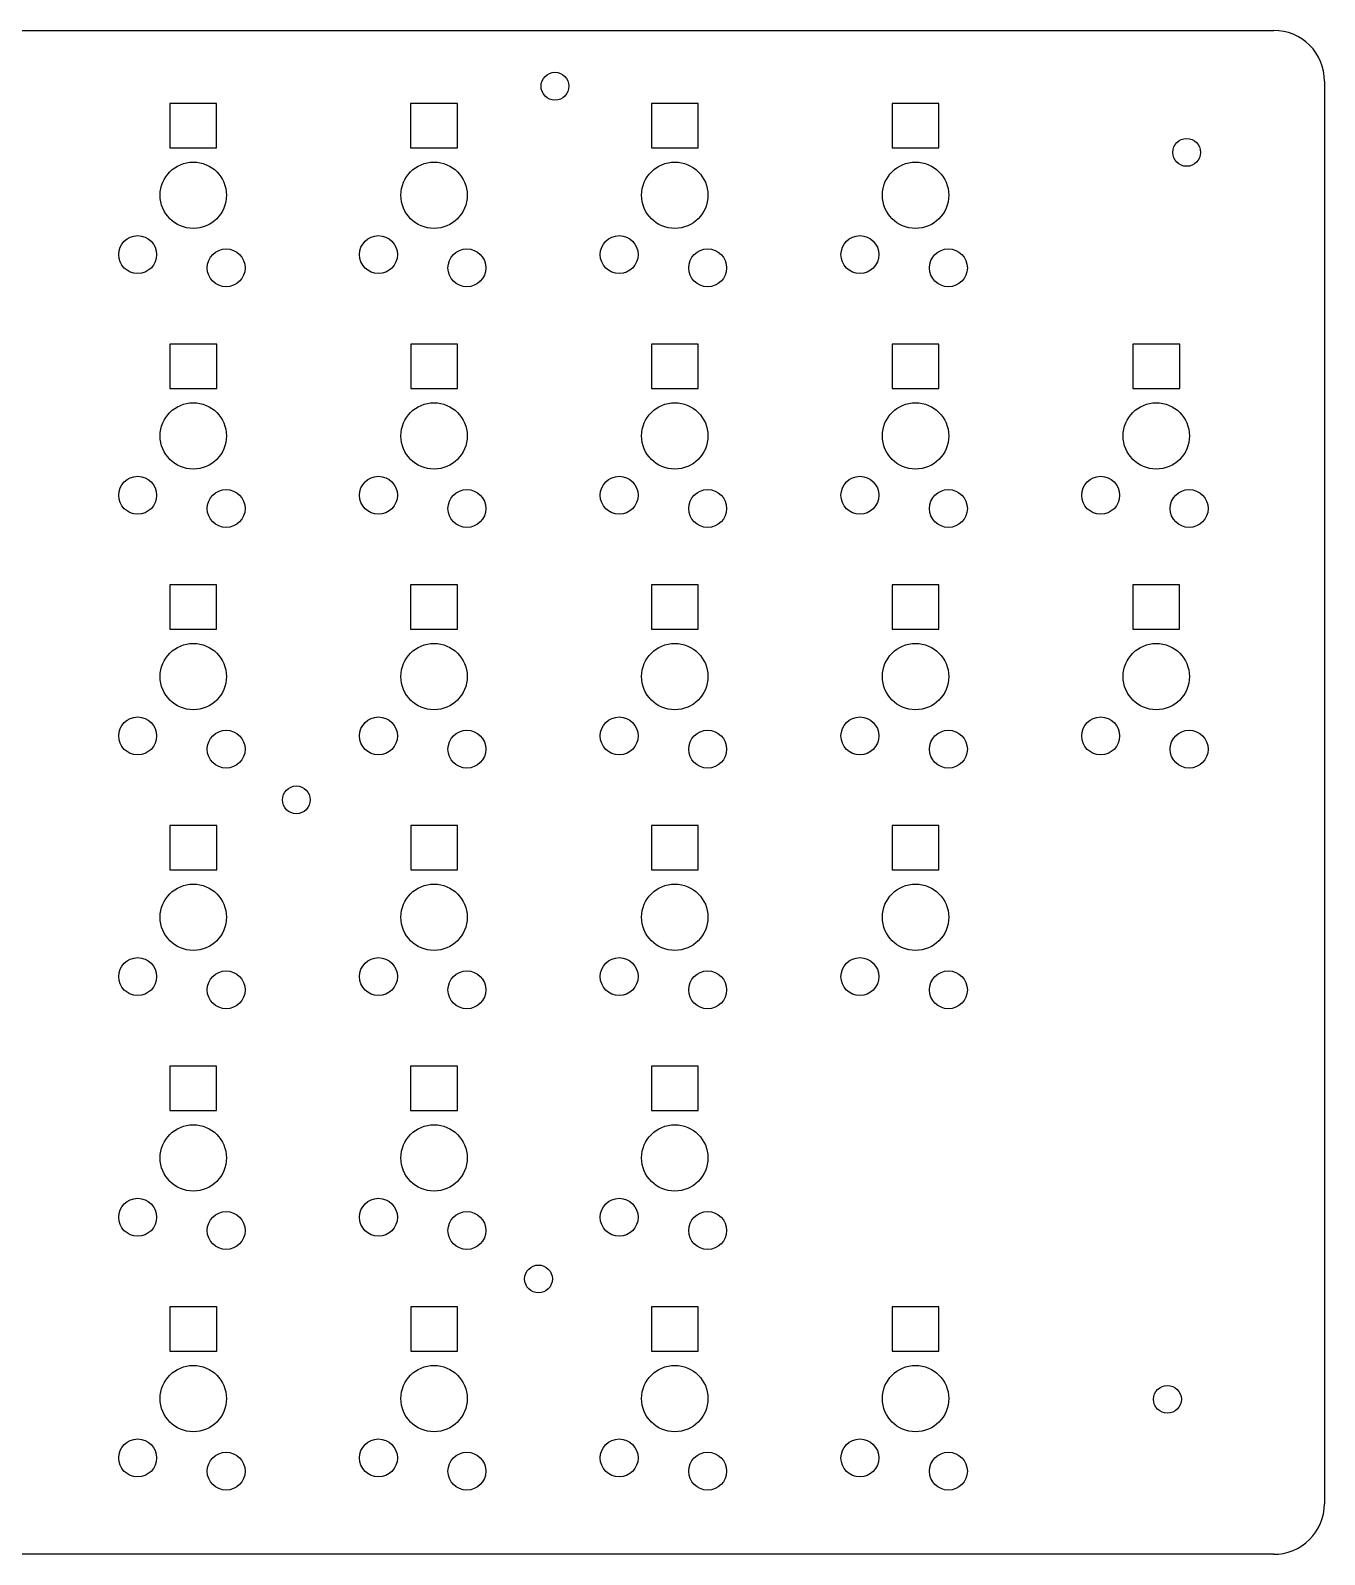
# Model space of a CAD drawing. Header units: millimetres. Extents: x 59 to 476, y -197 to -38.
# Drawn here: x 374.1 to 476.5, y -197.5 to -76.8 of the extents above; entities that cross this region are included whole.
import ezdxf

# ---------------------------------------------------------------- set-up
doc = ezdxf.new("R2010")
doc.units = ezdxf.units.MM
doc.layers.add('Part__Feature122', color=7, linetype='CONTINUOUS')

msp = doc.modelspace()

# ---------------------------------------------------------------- linework, layer by layer
at = {"layer": 'Part__Feature122'}
for p, q in [((238.271, -76.8692), (445.619, -76.8498)), ((238.271, -76.8692, 1.6), (445.619, -76.8498, 1.6)), ((238.271, -76.8692, 1.6), (445.619, -76.8498, 1.6)), ((238.271, -76.8692), (445.619, -76.8498)), ((445.619, -76.8498), (472.462, -76.8513)), ((445.619, -76.8498, 1.6), (472.462, -76.8513, 1.6)), ((445.619, -76.8498), (445.619, -76.8498, 1.6)), ((445.619, -76.8498), (445.619, -76.8498, 1.6)), ((445.619, -76.8498, 1.6), (472.462, -76.8513, 1.6)), ((445.619, -76.8498), (472.462, -76.8513)), ((472.462, -76.8513), (472.462, -76.8513, 1.6)), ((472.462, -76.8513), (472.462, -76.8513, 1.6)), ((476.473, -80.8512), (476.473, -193.466)), ((476.473, -80.8512, 1.6), (476.473, -193.466, 1.6)), ((476.473, -80.8512), (476.473, -80.8512, 1.6)), ((476.473, -80.8512), (476.473, -80.8512, 1.6)), ((476.473, -80.8512, 1.6), (476.473, -193.466, 1.6)), ((476.473, -80.8512), (476.473, -193.466)), ((385.105, -82.64), (385.105, -86.14)), ((388.805, -82.64), (385.105, -82.64)), ((385.105, -82.64, 1.6), (385.105, -86.14, 1.6)), ((388.805, -82.64, 1.6), (385.105, -82.64, 1.6)), ((385.105, -82.64), (385.105, -82.64, 1.6)), ((385.105, -82.64, 1.6), (385.105, -86.14, 1.6)), ((385.105, -82.64), (385.105, -86.14)), ((388.805, -82.64, 1.6), (385.105, -82.64, 1.6)), ((385.105, -82.64), (385.105, -82.64, 1.6)), ((388.805, -82.64), (385.105, -82.64)), ((388.805, -86.14), (388.805, -82.64)), ((388.805, -86.14, 1.6), (388.805, -82.64, 1.6)), ((388.805, -86.14, 1.6), (388.805, -82.64, 1.6)), ((388.805, -82.64), (388.805, -82.64, 1.6)), ((388.805, -86.14), (388.805, -82.64)), ((388.805, -82.64), (388.805, -82.64, 1.6)), ((404.155, -82.64), (404.155, -86.14)), ((407.855, -82.64), (404.155, -82.64)), ((404.155, -82.64, 1.6), (404.155, -86.14, 1.6)), ((407.855, -82.64, 1.6), (404.155, -82.64, 1.6)), ((404.155, -82.64), (404.155, -82.64, 1.6)), ((404.155, -82.64, 1.6), (404.155, -86.14, 1.6)), ((404.155, -82.64), (404.155, -86.14)), ((407.855, -82.64, 1.6), (404.155, -82.64, 1.6)), ((404.155, -82.64), (404.155, -82.64, 1.6)), ((407.855, -82.64), (404.155, -82.64)), ((407.855, -86.14), (407.855, -82.64)), ((407.855, -86.14, 1.6), (407.855, -82.64, 1.6)), ((407.855, -86.14, 1.6), (407.855, -82.64, 1.6)), ((407.855, -82.64), (407.855, -82.64, 1.6)), ((407.855, -86.14), (407.855, -82.64)), ((407.855, -82.64), (407.855, -82.64, 1.6)), ((415.575, -82.36), (415.575, -82.36, 1.6)), ((415.575, -82.36), (415.575, -82.36, 1.6)), ((423.205, -82.64), (423.205, -86.14)), ((426.905, -82.64), (423.205, -82.64)), ((423.205, -82.64, 1.6), (423.205, -86.14, 1.6)), ((426.905, -82.64, 1.6), (423.205, -82.64, 1.6)), ((423.205, -82.64), (423.205, -82.64, 1.6)), ((423.205, -82.64, 1.6), (423.205, -86.14, 1.6)), ((423.205, -82.64), (423.205, -86.14)), ((426.905, -82.64, 1.6), (423.205, -82.64, 1.6)), ((423.205, -82.64), (423.205, -82.64, 1.6)), ((426.905, -82.64), (423.205, -82.64)), ((426.905, -86.14), (426.905, -82.64)), ((426.905, -86.14, 1.6), (426.905, -82.64, 1.6)), ((426.905, -86.14, 1.6), (426.905, -82.64, 1.6)), ((426.905, -82.64), (426.905, -82.64, 1.6)), ((426.905, -86.14), (426.905, -82.64)), ((426.905, -82.64), (426.905, -82.64, 1.6)), ((442.255, -82.64), (442.255, -86.14)), ((445.955, -82.64), (442.255, -82.64)), ((442.255, -82.64, 1.6), (442.255, -86.14, 1.6)), ((445.955, -82.64, 1.6), (442.255, -82.64, 1.6)), ((442.255, -82.64), (442.255, -82.64, 1.6)), ((442.255, -82.64, 1.6), (442.255, -86.14, 1.6)), ((442.255, -82.64), (442.255, -86.14)), ((445.955, -82.64, 1.6), (442.255, -82.64, 1.6)), ((442.255, -82.64), (442.255, -82.64, 1.6)), ((445.955, -82.64), (442.255, -82.64)), ((445.955, -86.14), (445.955, -82.64)), ((445.955, -86.14, 1.6), (445.955, -82.64, 1.6)), ((445.955, -86.14, 1.6), (445.955, -82.64, 1.6)), ((445.955, -82.64), (445.955, -82.64, 1.6)), ((445.955, -86.14), (445.955, -82.64)), ((445.955, -82.64), (445.955, -82.64, 1.6)), ((385.105, -86.14), (388.805, -86.14)), ((385.105, -86.14, 1.6), (388.805, -86.14, 1.6)), ((385.105, -86.14), (385.105, -86.14, 1.6)), ((385.105, -86.14, 1.6), (388.805, -86.14, 1.6)), ((385.105, -86.14), (388.805, -86.14)), ((385.105, -86.14), (385.105, -86.14, 1.6)), ((388.805, -86.14), (388.805, -86.14, 1.6)), ((388.805, -86.14), (388.805, -86.14, 1.6)), ((404.155, -86.14), (407.855, -86.14)), ((404.155, -86.14, 1.6), (407.855, -86.14, 1.6)), ((404.155, -86.14), (404.155, -86.14, 1.6)), ((404.155, -86.14, 1.6), (407.855, -86.14, 1.6)), ((404.155, -86.14), (407.855, -86.14)), ((404.155, -86.14), (404.155, -86.14, 1.6)), ((407.855, -86.14), (407.855, -86.14, 1.6)), ((407.855, -86.14), (407.855, -86.14, 1.6)), ((423.205, -86.14), (426.905, -86.14)), ((423.205, -86.14, 1.6), (426.905, -86.14, 1.6)), ((423.205, -86.14), (423.205, -86.14, 1.6)), ((423.205, -86.14, 1.6), (426.905, -86.14, 1.6)), ((423.205, -86.14), (426.905, -86.14)), ((423.205, -86.14), (423.205, -86.14, 1.6)), ((426.905, -86.14), (426.905, -86.14, 1.6)), ((426.905, -86.14), (426.905, -86.14, 1.6)), ((442.255, -86.14), (445.955, -86.14)), ((442.255, -86.14, 1.6), (445.955, -86.14, 1.6)), ((442.255, -86.14), (442.255, -86.14, 1.6)), ((442.255, -86.14, 1.6), (445.955, -86.14, 1.6)), ((442.255, -86.14), (445.955, -86.14)), ((442.255, -86.14), (442.255, -86.14, 1.6)), ((445.955, -86.14), (445.955, -86.14, 1.6)), ((445.955, -86.14), (445.955, -86.14, 1.6)), ((465.565, -87.6), (465.565, -87.6, 1.6)), ((465.565, -87.6), (465.565, -87.6, 1.6)), ((386.96, -92.515), (386.96, -92.515, 1.6)), ((386.96, -92.515), (386.96, -92.515, 1.6)), ((406.01, -92.515), (406.01, -92.515, 1.6)), ((406.01, -92.515), (406.01, -92.515, 1.6)), ((425.06, -92.515), (425.06, -92.515, 1.6)), ((425.06, -92.515), (425.06, -92.515, 1.6)), ((444.11, -92.515), (444.11, -92.515, 1.6)), ((444.11, -92.515), (444.11, -92.515, 1.6)), ((382.56, -96.09), (382.56, -96.09, 1.6)), ((382.56, -96.09), (382.56, -96.09, 1.6)), ((401.61, -96.09), (401.61, -96.09, 1.6)), ((401.61, -96.09), (401.61, -96.09, 1.6)), ((420.66, -96.09), (420.66, -96.09, 1.6)), ((420.66, -96.09), (420.66, -96.09, 1.6)), ((439.71, -96.09), (439.71, -96.09, 1.6)), ((439.71, -96.09), (439.71, -96.09, 1.6)), ((389.56, -97.14), (389.56, -97.14, 1.6)), ((389.56, -97.14), (389.56, -97.14, 1.6)), ((408.61, -97.14), (408.61, -97.14, 1.6)), ((408.61, -97.14), (408.61, -97.14, 1.6)), ((427.66, -97.14), (427.66, -97.14, 1.6)), ((427.66, -97.14), (427.66, -97.14, 1.6)), ((446.71, -97.14), (446.71, -97.14, 1.6)), ((446.71, -97.14), (446.71, -97.14, 1.6)), ((385.115, -101.69), (385.115, -105.19)), ((388.815, -101.69), (385.115, -101.69)), ((385.115, -101.69, 1.6), (385.115, -105.19, 1.6)), ((388.815, -101.69, 1.6), (385.115, -101.69, 1.6)), ((385.115, -101.69), (385.115, -101.69, 1.6)), ((385.115, -101.69, 1.6), (385.115, -105.19, 1.6)), ((385.115, -101.69), (385.115, -105.19)), ((388.815, -101.69, 1.6), (385.115, -101.69, 1.6)), ((385.115, -101.69), (385.115, -101.69, 1.6)), ((388.815, -101.69), (385.115, -101.69)), ((388.815, -105.19), (388.815, -101.69)), ((388.815, -105.19, 1.6), (388.815, -101.69, 1.6)), ((388.815, -105.19, 1.6), (388.815, -101.69, 1.6)), ((388.815, -101.69), (388.815, -101.69, 1.6)), ((388.815, -105.19), (388.815, -101.69)), ((388.815, -101.69), (388.815, -101.69, 1.6)), ((404.165, -101.69), (404.165, -105.19)), ((407.865, -101.69), (404.165, -101.69)), ((404.165, -101.69, 1.6), (404.165, -105.19, 1.6)), ((407.865, -101.69, 1.6), (404.165, -101.69, 1.6)), ((404.165, -101.69), (404.165, -101.69, 1.6)), ((404.165, -101.69, 1.6), (404.165, -105.19, 1.6)), ((404.165, -101.69), (404.165, -105.19)), ((407.865, -101.69, 1.6), (404.165, -101.69, 1.6)), ((404.165, -101.69), (404.165, -101.69, 1.6)), ((407.865, -101.69), (404.165, -101.69)), ((407.865, -105.19), (407.865, -101.69)), ((407.865, -105.19, 1.6), (407.865, -101.69, 1.6)), ((407.865, -105.19, 1.6), (407.865, -101.69, 1.6)), ((407.865, -101.69), (407.865, -101.69, 1.6)), ((407.865, -105.19), (407.865, -101.69)), ((407.865, -101.69), (407.865, -101.69, 1.6)), ((423.215, -101.69), (423.215, -105.19)), ((426.915, -101.69), (423.215, -101.69)), ((423.215, -101.69, 1.6), (423.215, -105.19, 1.6)), ((426.915, -101.69, 1.6), (423.215, -101.69, 1.6)), ((423.215, -101.69), (423.215, -101.69, 1.6)), ((423.215, -101.69, 1.6), (423.215, -105.19, 1.6)), ((423.215, -101.69), (423.215, -105.19)), ((426.915, -101.69, 1.6), (423.215, -101.69, 1.6)), ((423.215, -101.69), (423.215, -101.69, 1.6)), ((426.915, -101.69), (423.215, -101.69)), ((426.915, -105.19), (426.915, -101.69)), ((426.915, -105.19, 1.6), (426.915, -101.69, 1.6)), ((426.915, -105.19, 1.6), (426.915, -101.69, 1.6)), ((426.915, -101.69), (426.915, -101.69, 1.6)), ((426.915, -105.19), (426.915, -101.69)), ((426.915, -101.69), (426.915, -101.69, 1.6)), ((442.265, -101.69), (442.265, -105.19)), ((445.965, -101.69), (442.265, -101.69)), ((442.265, -101.69, 1.6), (442.265, -105.19, 1.6)), ((445.965, -101.69, 1.6), (442.265, -101.69, 1.6)), ((442.265, -101.69), (442.265, -101.69, 1.6)), ((442.265, -101.69, 1.6), (442.265, -105.19, 1.6)), ((442.265, -101.69), (442.265, -105.19)), ((445.965, -101.69, 1.6), (442.265, -101.69, 1.6)), ((442.265, -101.69), (442.265, -101.69, 1.6)), ((445.965, -101.69), (442.265, -101.69)), ((445.965, -105.19), (445.965, -101.69)), ((445.965, -105.19, 1.6), (445.965, -101.69, 1.6)), ((445.965, -105.19, 1.6), (445.965, -101.69, 1.6)), ((445.965, -101.69), (445.965, -101.69, 1.6)), ((445.965, -105.19), (445.965, -101.69)), ((445.965, -101.69), (445.965, -101.69, 1.6)), ((461.315, -101.69), (461.315, -105.19)), ((465.015, -101.69), (461.315, -101.69)), ((461.315, -101.69, 1.6), (461.315, -105.19, 1.6)), ((465.015, -101.69, 1.6), (461.315, -101.69, 1.6)), ((461.315, -101.69), (461.315, -101.69, 1.6)), ((461.315, -101.69, 1.6), (461.315, -105.19, 1.6)), ((461.315, -101.69), (461.315, -105.19)), ((465.015, -101.69, 1.6), (461.315, -101.69, 1.6)), ((461.315, -101.69), (461.315, -101.69, 1.6)), ((465.015, -101.69), (461.315, -101.69)), ((465.015, -105.19), (465.015, -101.69)), ((465.015, -105.19, 1.6), (465.015, -101.69, 1.6)), ((465.015, -105.19, 1.6), (465.015, -101.69, 1.6)), ((465.015, -101.69), (465.015, -101.69, 1.6)), ((465.015, -105.19), (465.015, -101.69)), ((465.015, -101.69), (465.015, -101.69, 1.6)), ((385.115, -105.19), (388.815, -105.19)), ((385.115, -105.19, 1.6), (388.815, -105.19, 1.6)), ((385.115, -105.19), (385.115, -105.19, 1.6)), ((385.115, -105.19, 1.6), (388.815, -105.19, 1.6)), ((385.115, -105.19), (388.815, -105.19)), ((385.115, -105.19), (385.115, -105.19, 1.6)), ((388.815, -105.19), (388.815, -105.19, 1.6)), ((388.815, -105.19), (388.815, -105.19, 1.6)), ((404.165, -105.19), (407.865, -105.19)), ((404.165, -105.19, 1.6), (407.865, -105.19, 1.6)), ((404.165, -105.19), (404.165, -105.19, 1.6)), ((404.165, -105.19, 1.6), (407.865, -105.19, 1.6)), ((404.165, -105.19), (407.865, -105.19)), ((404.165, -105.19), (404.165, -105.19, 1.6)), ((407.865, -105.19), (407.865, -105.19, 1.6)), ((407.865, -105.19), (407.865, -105.19, 1.6)), ((423.215, -105.19), (426.915, -105.19)), ((423.215, -105.19, 1.6), (426.915, -105.19, 1.6)), ((423.215, -105.19), (423.215, -105.19, 1.6)), ((423.215, -105.19, 1.6), (426.915, -105.19, 1.6)), ((423.215, -105.19), (426.915, -105.19)), ((423.215, -105.19), (423.215, -105.19, 1.6)), ((426.915, -105.19), (426.915, -105.19, 1.6)), ((426.915, -105.19), (426.915, -105.19, 1.6)), ((442.265, -105.19), (445.965, -105.19)), ((442.265, -105.19, 1.6), (445.965, -105.19, 1.6)), ((442.265, -105.19), (442.265, -105.19, 1.6)), ((442.265, -105.19, 1.6), (445.965, -105.19, 1.6)), ((442.265, -105.19), (445.965, -105.19)), ((442.265, -105.19), (442.265, -105.19, 1.6)), ((445.965, -105.19), (445.965, -105.19, 1.6)), ((445.965, -105.19), (445.965, -105.19, 1.6)), ((461.315, -105.19), (465.015, -105.19)), ((461.315, -105.19, 1.6), (465.015, -105.19, 1.6)), ((461.315, -105.19), (461.315, -105.19, 1.6)), ((461.315, -105.19, 1.6), (465.015, -105.19, 1.6)), ((461.315, -105.19), (465.015, -105.19)), ((461.315, -105.19), (461.315, -105.19, 1.6)), ((465.015, -105.19), (465.015, -105.19, 1.6)), ((465.015, -105.19), (465.015, -105.19, 1.6)), ((386.96, -111.565), (386.96, -111.565, 1.6)), ((386.96, -111.565), (386.96, -111.565, 1.6)), ((406.01, -111.565), (406.01, -111.565, 1.6)), ((406.01, -111.565), (406.01, -111.565, 1.6)), ((425.06, -111.565), (425.06, -111.565, 1.6)), ((425.06, -111.565), (425.06, -111.565, 1.6)), ((444.11, -111.565), (444.11, -111.565, 1.6)), ((444.11, -111.565), (444.11, -111.565, 1.6)), ((463.16, -111.565), (463.16, -111.565, 1.6)), ((463.16, -111.565), (463.16, -111.565, 1.6)), ((382.56, -115.14), (382.56, -115.14, 1.6)), ((382.56, -115.14), (382.56, -115.14, 1.6)), ((401.61, -115.14), (401.61, -115.14, 1.6)), ((401.61, -115.14), (401.61, -115.14, 1.6)), ((420.66, -115.14), (420.66, -115.14, 1.6)), ((420.66, -115.14), (420.66, -115.14, 1.6)), ((439.71, -115.14), (439.71, -115.14, 1.6)), ((439.71, -115.14), (439.71, -115.14, 1.6)), ((458.76, -115.14), (458.76, -115.14, 1.6)), ((458.76, -115.14), (458.76, -115.14, 1.6)), ((389.56, -116.19), (389.56, -116.19, 1.6)), ((389.56, -116.19), (389.56, -116.19, 1.6)), ((408.61, -116.19), (408.61, -116.19, 1.6)), ((408.61, -116.19), (408.61, -116.19, 1.6)), ((427.66, -116.19), (427.66, -116.19, 1.6)), ((427.66, -116.19), (427.66, -116.19, 1.6)), ((446.71, -116.19), (446.71, -116.19, 1.6)), ((446.71, -116.19), (446.71, -116.19, 1.6)), ((465.76, -116.19), (465.76, -116.19, 1.6)), ((465.76, -116.19), (465.76, -116.19, 1.6)), ((385.105, -120.74), (385.105, -124.24)), ((388.805, -120.74), (385.105, -120.74)), ((385.105, -120.74, 1.6), (385.105, -124.24, 1.6)), ((388.805, -120.74, 1.6), (385.105, -120.74, 1.6)), ((385.105, -120.74), (385.105, -120.74, 1.6)), ((385.105, -120.74, 1.6), (385.105, -124.24, 1.6)), ((385.105, -120.74), (385.105, -124.24)), ((388.805, -120.74, 1.6), (385.105, -120.74, 1.6)), ((385.105, -120.74), (385.105, -120.74, 1.6)), ((388.805, -120.74), (385.105, -120.74)), ((388.805, -124.24), (388.805, -120.74)), ((388.805, -124.24, 1.6), (388.805, -120.74, 1.6)), ((388.805, -124.24, 1.6), (388.805, -120.74, 1.6)), ((388.805, -120.74), (388.805, -120.74, 1.6)), ((388.805, -124.24), (388.805, -120.74)), ((388.805, -120.74), (388.805, -120.74, 1.6)), ((404.155, -120.74), (404.155, -124.24)), ((407.855, -120.74), (404.155, -120.74)), ((404.155, -120.74, 1.6), (404.155, -124.24, 1.6)), ((407.855, -120.74, 1.6), (404.155, -120.74, 1.6)), ((404.155, -120.74), (404.155, -120.74, 1.6)), ((404.155, -120.74, 1.6), (404.155, -124.24, 1.6)), ((404.155, -120.74), (404.155, -124.24)), ((407.855, -120.74, 1.6), (404.155, -120.74, 1.6)), ((404.155, -120.74), (404.155, -120.74, 1.6)), ((407.855, -120.74), (404.155, -120.74)), ((407.855, -124.24), (407.855, -120.74)), ((407.855, -124.24, 1.6), (407.855, -120.74, 1.6)), ((407.855, -124.24, 1.6), (407.855, -120.74, 1.6)), ((407.855, -120.74), (407.855, -120.74, 1.6)), ((407.855, -124.24), (407.855, -120.74)), ((407.855, -120.74), (407.855, -120.74, 1.6)), ((423.205, -120.74), (423.205, -124.24)), ((426.905, -120.74), (423.205, -120.74)), ((423.205, -120.74, 1.6), (423.205, -124.24, 1.6)), ((426.905, -120.74, 1.6), (423.205, -120.74, 1.6)), ((423.205, -120.74), (423.205, -120.74, 1.6)), ((423.205, -120.74, 1.6), (423.205, -124.24, 1.6)), ((423.205, -120.74), (423.205, -124.24)), ((426.905, -120.74, 1.6), (423.205, -120.74, 1.6)), ((423.205, -120.74), (423.205, -120.74, 1.6)), ((426.905, -120.74), (423.205, -120.74)), ((426.905, -124.24), (426.905, -120.74)), ((426.905, -124.24, 1.6), (426.905, -120.74, 1.6)), ((426.905, -124.24, 1.6), (426.905, -120.74, 1.6)), ((426.905, -120.74), (426.905, -120.74, 1.6)), ((426.905, -124.24), (426.905, -120.74)), ((426.905, -120.74), (426.905, -120.74, 1.6)), ((442.255, -120.74), (442.255, -124.24)), ((445.955, -120.74), (442.255, -120.74)), ((442.255, -120.74, 1.6), (442.255, -124.24, 1.6)), ((445.955, -120.74, 1.6), (442.255, -120.74, 1.6)), ((442.255, -120.74), (442.255, -120.74, 1.6)), ((442.255, -120.74, 1.6), (442.255, -124.24, 1.6)), ((442.255, -120.74), (442.255, -124.24)), ((445.955, -120.74, 1.6), (442.255, -120.74, 1.6)), ((442.255, -120.74), (442.255, -120.74, 1.6)), ((445.955, -120.74), (442.255, -120.74)), ((445.955, -124.24), (445.955, -120.74)), ((445.955, -124.24, 1.6), (445.955, -120.74, 1.6)), ((445.955, -124.24, 1.6), (445.955, -120.74, 1.6)), ((445.955, -120.74), (445.955, -120.74, 1.6)), ((445.955, -124.24), (445.955, -120.74)), ((445.955, -120.74), (445.955, -120.74, 1.6)), ((461.305, -120.74), (461.305, -124.24)), ((465.005, -120.74), (461.305, -120.74)), ((461.305, -120.74, 1.6), (461.305, -124.24, 1.6)), ((465.005, -120.74, 1.6), (461.305, -120.74, 1.6)), ((461.305, -120.74), (461.305, -120.74, 1.6)), ((461.305, -120.74, 1.6), (461.305, -124.24, 1.6)), ((461.305, -120.74), (461.305, -124.24)), ((465.005, -120.74, 1.6), (461.305, -120.74, 1.6)), ((461.305, -120.74), (461.305, -120.74, 1.6)), ((465.005, -120.74), (461.305, -120.74)), ((465.005, -124.24), (465.005, -120.74)), ((465.005, -124.24, 1.6), (465.005, -120.74, 1.6)), ((465.005, -124.24, 1.6), (465.005, -120.74, 1.6)), ((465.005, -120.74), (465.005, -120.74, 1.6)), ((465.005, -124.24), (465.005, -120.74)), ((465.005, -120.74), (465.005, -120.74, 1.6)), ((385.105, -124.24), (388.805, -124.24)), ((385.105, -124.24, 1.6), (388.805, -124.24, 1.6)), ((385.105, -124.24), (385.105, -124.24, 1.6)), ((385.105, -124.24, 1.6), (388.805, -124.24, 1.6)), ((385.105, -124.24), (388.805, -124.24)), ((385.105, -124.24), (385.105, -124.24, 1.6)), ((388.805, -124.24), (388.805, -124.24, 1.6)), ((388.805, -124.24), (388.805, -124.24, 1.6)), ((404.155, -124.24), (407.855, -124.24)), ((404.155, -124.24, 1.6), (407.855, -124.24, 1.6)), ((404.155, -124.24), (404.155, -124.24, 1.6)), ((404.155, -124.24, 1.6), (407.855, -124.24, 1.6)), ((404.155, -124.24), (407.855, -124.24)), ((404.155, -124.24), (404.155, -124.24, 1.6)), ((407.855, -124.24), (407.855, -124.24, 1.6)), ((407.855, -124.24), (407.855, -124.24, 1.6)), ((423.205, -124.24), (426.905, -124.24)), ((423.205, -124.24, 1.6), (426.905, -124.24, 1.6)), ((423.205, -124.24), (423.205, -124.24, 1.6)), ((423.205, -124.24, 1.6), (426.905, -124.24, 1.6)), ((423.205, -124.24), (426.905, -124.24)), ((423.205, -124.24), (423.205, -124.24, 1.6)), ((426.905, -124.24), (426.905, -124.24, 1.6)), ((426.905, -124.24), (426.905, -124.24, 1.6)), ((442.255, -124.24), (445.955, -124.24)), ((442.255, -124.24, 1.6), (445.955, -124.24, 1.6)), ((442.255, -124.24), (442.255, -124.24, 1.6)), ((442.255, -124.24, 1.6), (445.955, -124.24, 1.6)), ((442.255, -124.24), (445.955, -124.24)), ((442.255, -124.24), (442.255, -124.24, 1.6)), ((445.955, -124.24), (445.955, -124.24, 1.6)), ((445.955, -124.24), (445.955, -124.24, 1.6)), ((461.305, -124.24), (465.005, -124.24)), ((461.305, -124.24, 1.6), (465.005, -124.24, 1.6)), ((461.305, -124.24), (461.305, -124.24, 1.6)), ((461.305, -124.24, 1.6), (465.005, -124.24, 1.6)), ((461.305, -124.24), (465.005, -124.24)), ((461.305, -124.24), (461.305, -124.24, 1.6)), ((465.005, -124.24), (465.005, -124.24, 1.6)), ((465.005, -124.24), (465.005, -124.24, 1.6)), ((386.96, -130.615), (386.96, -130.615, 1.6)), ((386.96, -130.615), (386.96, -130.615, 1.6)), ((406.01, -130.615), (406.01, -130.615, 1.6)), ((406.01, -130.615), (406.01, -130.615, 1.6)), ((425.06, -130.615), (425.06, -130.615, 1.6)), ((425.06, -130.615), (425.06, -130.615, 1.6)), ((444.11, -130.615), (444.11, -130.615, 1.6)), ((444.11, -130.615), (444.11, -130.615, 1.6)), ((463.16, -130.615), (463.16, -130.615, 1.6)), ((463.16, -130.615), (463.16, -130.615, 1.6)), ((382.56, -134.19), (382.56, -134.19, 1.6)), ((382.56, -134.19), (382.56, -134.19, 1.6)), ((401.61, -134.19), (401.61, -134.19, 1.6)), ((401.61, -134.19), (401.61, -134.19, 1.6)), ((420.66, -134.19), (420.66, -134.19, 1.6)), ((420.66, -134.19), (420.66, -134.19, 1.6)), ((439.71, -134.19), (439.71, -134.19, 1.6)), ((439.71, -134.19), (439.71, -134.19, 1.6)), ((458.76, -134.19), (458.76, -134.19, 1.6)), ((458.76, -134.19), (458.76, -134.19, 1.6)), ((389.56, -135.24), (389.56, -135.24, 1.6)), ((389.56, -135.24), (389.56, -135.24, 1.6)), ((408.61, -135.24), (408.61, -135.24, 1.6)), ((408.61, -135.24), (408.61, -135.24, 1.6)), ((427.66, -135.24), (427.66, -135.24, 1.6)), ((427.66, -135.24), (427.66, -135.24, 1.6)), ((446.71, -135.24), (446.71, -135.24, 1.6)), ((446.71, -135.24), (446.71, -135.24, 1.6)), ((465.76, -135.24), (465.76, -135.24, 1.6)), ((465.76, -135.24), (465.76, -135.24, 1.6)), ((385.115, -139.79), (385.115, -143.29)), ((388.815, -139.79), (385.115, -139.79)), ((385.115, -139.79, 1.6), (385.115, -143.29, 1.6)), ((388.815, -139.79, 1.6), (385.115, -139.79, 1.6)), ((385.115, -139.79), (385.115, -139.79, 1.6)), ((385.115, -139.79, 1.6), (385.115, -143.29, 1.6)), ((385.115, -139.79), (385.115, -143.29)), ((388.815, -139.79, 1.6), (385.115, -139.79, 1.6)), ((385.115, -139.79), (385.115, -139.79, 1.6)), ((388.815, -139.79), (385.115, -139.79)), ((388.815, -143.29), (388.815, -139.79)), ((388.815, -143.29, 1.6), (388.815, -139.79, 1.6)), ((388.815, -143.29, 1.6), (388.815, -139.79, 1.6)), ((388.815, -139.79), (388.815, -139.79, 1.6)), ((388.815, -143.29), (388.815, -139.79)), ((388.815, -139.79), (388.815, -139.79, 1.6)), ((395.115, -138.85), (395.115, -138.85, 1.6)), ((395.115, -138.85), (395.115, -138.85, 1.6)), ((404.165, -139.79), (404.165, -143.29)), ((407.865, -139.79), (404.165, -139.79)), ((404.165, -139.79, 1.6), (404.165, -143.29, 1.6)), ((407.865, -139.79, 1.6), (404.165, -139.79, 1.6)), ((404.165, -139.79), (404.165, -139.79, 1.6)), ((404.165, -139.79, 1.6), (404.165, -143.29, 1.6)), ((404.165, -139.79), (404.165, -143.29)), ((407.865, -139.79, 1.6), (404.165, -139.79, 1.6)), ((404.165, -139.79), (404.165, -139.79, 1.6)), ((407.865, -139.79), (404.165, -139.79)), ((407.865, -143.29), (407.865, -139.79)), ((407.865, -143.29, 1.6), (407.865, -139.79, 1.6)), ((407.865, -143.29, 1.6), (407.865, -139.79, 1.6)), ((407.865, -139.79), (407.865, -139.79, 1.6)), ((407.865, -143.29), (407.865, -139.79)), ((407.865, -139.79), (407.865, -139.79, 1.6)), ((423.215, -139.79), (423.215, -143.29)), ((426.915, -139.79), (423.215, -139.79)), ((423.215, -139.79, 1.6), (423.215, -143.29, 1.6)), ((426.915, -139.79, 1.6), (423.215, -139.79, 1.6)), ((423.215, -139.79), (423.215, -139.79, 1.6)), ((423.215, -139.79, 1.6), (423.215, -143.29, 1.6)), ((423.215, -139.79), (423.215, -143.29)), ((426.915, -139.79, 1.6), (423.215, -139.79, 1.6)), ((423.215, -139.79), (423.215, -139.79, 1.6)), ((426.915, -139.79), (423.215, -139.79)), ((426.915, -143.29), (426.915, -139.79)), ((426.915, -143.29, 1.6), (426.915, -139.79, 1.6)), ((426.915, -143.29, 1.6), (426.915, -139.79, 1.6)), ((426.915, -139.79), (426.915, -139.79, 1.6)), ((426.915, -143.29), (426.915, -139.79)), ((426.915, -139.79), (426.915, -139.79, 1.6)), ((442.265, -139.79), (442.265, -143.29)), ((445.965, -139.79), (442.265, -139.79)), ((442.265, -139.79, 1.6), (442.265, -143.29, 1.6)), ((445.965, -139.79, 1.6), (442.265, -139.79, 1.6)), ((442.265, -139.79), (442.265, -139.79, 1.6)), ((442.265, -139.79, 1.6), (442.265, -143.29, 1.6)), ((442.265, -139.79), (442.265, -143.29)), ((445.965, -139.79, 1.6), (442.265, -139.79, 1.6)), ((442.265, -139.79), (442.265, -139.79, 1.6)), ((445.965, -139.79), (442.265, -139.79)), ((445.965, -143.29), (445.965, -139.79)), ((445.965, -143.29, 1.6), (445.965, -139.79, 1.6)), ((445.965, -143.29, 1.6), (445.965, -139.79, 1.6)), ((445.965, -139.79), (445.965, -139.79, 1.6)), ((445.965, -143.29), (445.965, -139.79)), ((445.965, -139.79), (445.965, -139.79, 1.6)), ((385.115, -143.29), (388.815, -143.29)), ((385.115, -143.29, 1.6), (388.815, -143.29, 1.6)), ((385.115, -143.29), (385.115, -143.29, 1.6)), ((385.115, -143.29, 1.6), (388.815, -143.29, 1.6)), ((385.115, -143.29), (388.815, -143.29)), ((385.115, -143.29), (385.115, -143.29, 1.6)), ((388.815, -143.29), (388.815, -143.29, 1.6)), ((388.815, -143.29), (388.815, -143.29, 1.6)), ((404.165, -143.29), (407.865, -143.29)), ((404.165, -143.29, 1.6), (407.865, -143.29, 1.6)), ((404.165, -143.29), (404.165, -143.29, 1.6)), ((404.165, -143.29, 1.6), (407.865, -143.29, 1.6)), ((404.165, -143.29), (407.865, -143.29)), ((404.165, -143.29), (404.165, -143.29, 1.6)), ((407.865, -143.29), (407.865, -143.29, 1.6)), ((407.865, -143.29), (407.865, -143.29, 1.6)), ((423.215, -143.29), (426.915, -143.29)), ((423.215, -143.29, 1.6), (426.915, -143.29, 1.6)), ((423.215, -143.29), (423.215, -143.29, 1.6)), ((423.215, -143.29, 1.6), (426.915, -143.29, 1.6)), ((423.215, -143.29), (426.915, -143.29)), ((423.215, -143.29), (423.215, -143.29, 1.6)), ((426.915, -143.29), (426.915, -143.29, 1.6)), ((426.915, -143.29), (426.915, -143.29, 1.6)), ((442.265, -143.29), (445.965, -143.29)), ((442.265, -143.29, 1.6), (445.965, -143.29, 1.6)), ((442.265, -143.29), (442.265, -143.29, 1.6)), ((442.265, -143.29, 1.6), (445.965, -143.29, 1.6)), ((442.265, -143.29), (445.965, -143.29)), ((442.265, -143.29), (442.265, -143.29, 1.6)), ((445.965, -143.29), (445.965, -143.29, 1.6)), ((445.965, -143.29), (445.965, -143.29, 1.6)), ((386.96, -149.665), (386.96, -149.665, 1.6)), ((386.96, -149.665), (386.96, -149.665, 1.6)), ((406.01, -149.665), (406.01, -149.665, 1.6)), ((406.01, -149.665), (406.01, -149.665, 1.6)), ((425.06, -149.665), (425.06, -149.665, 1.6)), ((425.06, -149.665), (425.06, -149.665, 1.6)), ((444.11, -149.665), (444.11, -149.665, 1.6)), ((444.11, -149.665), (444.11, -149.665, 1.6)), ((382.56, -153.24), (382.56, -153.24, 1.6)), ((382.56, -153.24), (382.56, -153.24, 1.6)), ((389.56, -154.29), (389.56, -154.29, 1.6)), ((389.56, -154.29), (389.56, -154.29, 1.6)), ((401.61, -153.24), (401.61, -153.24, 1.6)), ((401.61, -153.24), (401.61, -153.24, 1.6)), ((408.61, -154.29), (408.61, -154.29, 1.6)), ((408.61, -154.29), (408.61, -154.29, 1.6)), ((420.66, -153.24), (420.66, -153.24, 1.6)), ((420.66, -153.24), (420.66, -153.24, 1.6)), ((427.66, -154.29), (427.66, -154.29, 1.6)), ((427.66, -154.29), (427.66, -154.29, 1.6)), ((439.71, -153.24), (439.71, -153.24, 1.6)), ((439.71, -153.24), (439.71, -153.24, 1.6)), ((446.71, -154.29), (446.71, -154.29, 1.6)), ((446.71, -154.29), (446.71, -154.29, 1.6)), ((385.105, -158.84), (385.105, -162.34)), ((388.805, -158.84), (385.105, -158.84)), ((385.105, -158.84, 1.6), (385.105, -162.34, 1.6)), ((388.805, -158.84, 1.6), (385.105, -158.84, 1.6)), ((385.105, -158.84), (385.105, -158.84, 1.6)), ((385.105, -158.84, 1.6), (385.105, -162.34, 1.6)), ((385.105, -158.84), (385.105, -162.34)), ((388.805, -158.84, 1.6), (385.105, -158.84, 1.6)), ((385.105, -158.84), (385.105, -158.84, 1.6)), ((388.805, -158.84), (385.105, -158.84)), ((388.805, -162.34), (388.805, -158.84)), ((388.805, -162.34, 1.6), (388.805, -158.84, 1.6)), ((388.805, -162.34, 1.6), (388.805, -158.84, 1.6)), ((388.805, -158.84), (388.805, -158.84, 1.6)), ((388.805, -162.34), (388.805, -158.84)), ((388.805, -158.84), (388.805, -158.84, 1.6)), ((404.155, -158.84), (404.155, -162.34)), ((407.855, -158.84), (404.155, -158.84)), ((404.155, -158.84, 1.6), (404.155, -162.34, 1.6)), ((407.855, -158.84, 1.6), (404.155, -158.84, 1.6)), ((404.155, -158.84), (404.155, -158.84, 1.6)), ((404.155, -158.84, 1.6), (404.155, -162.34, 1.6)), ((404.155, -158.84), (404.155, -162.34)), ((407.855, -158.84, 1.6), (404.155, -158.84, 1.6)), ((404.155, -158.84), (404.155, -158.84, 1.6)), ((407.855, -158.84), (404.155, -158.84)), ((407.855, -162.34), (407.855, -158.84)), ((407.855, -162.34, 1.6), (407.855, -158.84, 1.6)), ((407.855, -162.34, 1.6), (407.855, -158.84, 1.6)), ((407.855, -158.84), (407.855, -158.84, 1.6)), ((407.855, -162.34), (407.855, -158.84)), ((407.855, -158.84), (407.855, -158.84, 1.6)), ((423.205, -158.84), (423.205, -162.34)), ((426.905, -158.84), (423.205, -158.84)), ((423.205, -158.84, 1.6), (423.205, -162.34, 1.6)), ((426.905, -158.84, 1.6), (423.205, -158.84, 1.6)), ((423.205, -158.84), (423.205, -158.84, 1.6)), ((423.205, -158.84, 1.6), (423.205, -162.34, 1.6)), ((423.205, -158.84), (423.205, -162.34)), ((426.905, -158.84, 1.6), (423.205, -158.84, 1.6)), ((423.205, -158.84), (423.205, -158.84, 1.6)), ((426.905, -158.84), (423.205, -158.84)), ((426.905, -162.34), (426.905, -158.84)), ((426.905, -162.34, 1.6), (426.905, -158.84, 1.6)), ((426.905, -162.34, 1.6), (426.905, -158.84, 1.6)), ((426.905, -158.84), (426.905, -158.84, 1.6)), ((426.905, -162.34), (426.905, -158.84)), ((426.905, -158.84), (426.905, -158.84, 1.6)), ((385.105, -162.34), (388.805, -162.34)), ((385.105, -162.34, 1.6), (388.805, -162.34, 1.6)), ((385.105, -162.34), (385.105, -162.34, 1.6)), ((385.105, -162.34, 1.6), (388.805, -162.34, 1.6)), ((385.105, -162.34), (388.805, -162.34)), ((385.105, -162.34), (385.105, -162.34, 1.6)), ((388.805, -162.34), (388.805, -162.34, 1.6)), ((388.805, -162.34), (388.805, -162.34, 1.6)), ((404.155, -162.34), (407.855, -162.34)), ((404.155, -162.34, 1.6), (407.855, -162.34, 1.6)), ((404.155, -162.34), (404.155, -162.34, 1.6)), ((404.155, -162.34, 1.6), (407.855, -162.34, 1.6)), ((404.155, -162.34), (407.855, -162.34)), ((404.155, -162.34), (404.155, -162.34, 1.6)), ((407.855, -162.34), (407.855, -162.34, 1.6)), ((407.855, -162.34), (407.855, -162.34, 1.6)), ((423.205, -162.34), (426.905, -162.34)), ((423.205, -162.34, 1.6), (426.905, -162.34, 1.6)), ((423.205, -162.34), (423.205, -162.34, 1.6)), ((423.205, -162.34, 1.6), (426.905, -162.34, 1.6)), ((423.205, -162.34), (426.905, -162.34)), ((423.205, -162.34), (423.205, -162.34, 1.6)), ((426.905, -162.34), (426.905, -162.34, 1.6)), ((426.905, -162.34), (426.905, -162.34, 1.6)), ((386.96, -168.715), (386.96, -168.715, 1.6)), ((386.96, -168.715), (386.96, -168.715, 1.6)), ((406.01, -168.715), (406.01, -168.715, 1.6)), ((406.01, -168.715), (406.01, -168.715, 1.6)), ((425.06, -168.715), (425.06, -168.715, 1.6)), ((425.06, -168.715), (425.06, -168.715, 1.6)), ((382.56, -172.29), (382.56, -172.29, 1.6)), ((382.56, -172.29), (382.56, -172.29, 1.6)), ((401.61, -172.29), (401.61, -172.29, 1.6)), ((401.61, -172.29), (401.61, -172.29, 1.6)), ((420.66, -172.29), (420.66, -172.29, 1.6)), ((420.66, -172.29), (420.66, -172.29, 1.6)), ((389.56, -173.34), (389.56, -173.34, 1.6)), ((389.56, -173.34), (389.56, -173.34, 1.6)), ((408.61, -173.34), (408.61, -173.34, 1.6)), ((408.61, -173.34), (408.61, -173.34, 1.6)), ((427.66, -173.34), (427.66, -173.34, 1.6)), ((427.66, -173.34), (427.66, -173.34, 1.6)), ((414.275, -176.77), (414.275, -176.77, 1.6)), ((414.275, -176.77), (414.275, -176.77, 1.6)), ((385.115, -177.89), (385.115, -181.39)), ((388.815, -177.89), (385.115, -177.89)), ((385.115, -177.89, 1.6), (385.115, -181.39, 1.6)), ((388.815, -177.89, 1.6), (385.115, -177.89, 1.6)), ((385.115, -177.89), (385.115, -177.89, 1.6)), ((385.115, -177.89, 1.6), (385.115, -181.39, 1.6)), ((385.115, -177.89), (385.115, -181.39)), ((388.815, -177.89, 1.6), (385.115, -177.89, 1.6)), ((385.115, -177.89), (385.115, -177.89, 1.6)), ((388.815, -177.89), (385.115, -177.89)), ((388.815, -181.39), (388.815, -177.89)), ((388.815, -181.39, 1.6), (388.815, -177.89, 1.6)), ((388.815, -181.39, 1.6), (388.815, -177.89, 1.6)), ((388.815, -177.89), (388.815, -177.89, 1.6)), ((388.815, -181.39), (388.815, -177.89)), ((388.815, -177.89), (388.815, -177.89, 1.6)), ((404.165, -177.89), (404.165, -181.39)), ((407.865, -177.89), (404.165, -177.89)), ((404.165, -177.89, 1.6), (404.165, -181.39, 1.6)), ((407.865, -177.89, 1.6), (404.165, -177.89, 1.6)), ((404.165, -177.89), (404.165, -177.89, 1.6)), ((404.165, -177.89, 1.6), (404.165, -181.39, 1.6)), ((404.165, -177.89), (404.165, -181.39)), ((407.865, -177.89, 1.6), (404.165, -177.89, 1.6)), ((404.165, -177.89), (404.165, -177.89, 1.6)), ((407.865, -177.89), (404.165, -177.89)), ((407.865, -181.39), (407.865, -177.89)), ((407.865, -181.39, 1.6), (407.865, -177.89, 1.6)), ((407.865, -181.39, 1.6), (407.865, -177.89, 1.6)), ((407.865, -177.89), (407.865, -177.89, 1.6)), ((407.865, -181.39), (407.865, -177.89)), ((407.865, -177.89), (407.865, -177.89, 1.6)), ((423.215, -177.89), (423.215, -181.39)), ((426.915, -177.89), (423.215, -177.89)), ((423.215, -177.89, 1.6), (423.215, -181.39, 1.6)), ((426.915, -177.89, 1.6), (423.215, -177.89, 1.6)), ((423.215, -177.89), (423.215, -177.89, 1.6)), ((423.215, -177.89, 1.6), (423.215, -181.39, 1.6)), ((423.215, -177.89), (423.215, -181.39)), ((426.915, -177.89, 1.6), (423.215, -177.89, 1.6)), ((423.215, -177.89), (423.215, -177.89, 1.6)), ((426.915, -177.89), (423.215, -177.89)), ((426.915, -181.39), (426.915, -177.89)), ((426.915, -181.39, 1.6), (426.915, -177.89, 1.6)), ((426.915, -181.39, 1.6), (426.915, -177.89, 1.6)), ((426.915, -177.89), (426.915, -177.89, 1.6)), ((426.915, -181.39), (426.915, -177.89)), ((426.915, -177.89), (426.915, -177.89, 1.6)), ((442.265, -177.89), (442.265, -181.39)), ((445.965, -177.89), (442.265, -177.89)), ((442.265, -177.89, 1.6), (442.265, -181.39, 1.6)), ((445.965, -177.89, 1.6), (442.265, -177.89, 1.6)), ((442.265, -177.89), (442.265, -177.89, 1.6)), ((442.265, -177.89, 1.6), (442.265, -181.39, 1.6)), ((442.265, -177.89), (442.265, -181.39)), ((445.965, -177.89, 1.6), (442.265, -177.89, 1.6)), ((442.265, -177.89), (442.265, -177.89, 1.6)), ((445.965, -177.89), (442.265, -177.89)), ((445.965, -181.39), (445.965, -177.89)), ((445.965, -181.39, 1.6), (445.965, -177.89, 1.6)), ((445.965, -181.39, 1.6), (445.965, -177.89, 1.6)), ((445.965, -177.89), (445.965, -177.89, 1.6)), ((445.965, -181.39), (445.965, -177.89)), ((445.965, -177.89), (445.965, -177.89, 1.6)), ((385.115, -181.39), (388.815, -181.39)), ((385.115, -181.39, 1.6), (388.815, -181.39, 1.6)), ((385.115, -181.39), (385.115, -181.39, 1.6)), ((385.115, -181.39, 1.6), (388.815, -181.39, 1.6)), ((385.115, -181.39), (388.815, -181.39)), ((385.115, -181.39), (385.115, -181.39, 1.6)), ((388.815, -181.39), (388.815, -181.39, 1.6)), ((388.815, -181.39), (388.815, -181.39, 1.6)), ((404.165, -181.39), (407.865, -181.39)), ((404.165, -181.39, 1.6), (407.865, -181.39, 1.6)), ((404.165, -181.39), (404.165, -181.39, 1.6)), ((404.165, -181.39, 1.6), (407.865, -181.39, 1.6)), ((404.165, -181.39), (407.865, -181.39)), ((404.165, -181.39), (404.165, -181.39, 1.6)), ((407.865, -181.39), (407.865, -181.39, 1.6)), ((407.865, -181.39), (407.865, -181.39, 1.6)), ((423.215, -181.39), (426.915, -181.39)), ((423.215, -181.39, 1.6), (426.915, -181.39, 1.6)), ((423.215, -181.39), (423.215, -181.39, 1.6)), ((423.215, -181.39, 1.6), (426.915, -181.39, 1.6)), ((423.215, -181.39), (426.915, -181.39)), ((423.215, -181.39), (423.215, -181.39, 1.6)), ((426.915, -181.39), (426.915, -181.39, 1.6)), ((426.915, -181.39), (426.915, -181.39, 1.6)), ((442.265, -181.39), (445.965, -181.39)), ((442.265, -181.39, 1.6), (445.965, -181.39, 1.6)), ((442.265, -181.39), (442.265, -181.39, 1.6)), ((442.265, -181.39, 1.6), (445.965, -181.39, 1.6)), ((442.265, -181.39), (445.965, -181.39)), ((442.265, -181.39), (442.265, -181.39, 1.6)), ((445.965, -181.39), (445.965, -181.39, 1.6)), ((445.965, -181.39), (445.965, -181.39, 1.6)), ((464.045, -186.3), (464.045, -186.3, 1.6)), ((464.045, -186.3), (464.045, -186.3, 1.6)), ((386.96, -187.765), (386.96, -187.765, 1.6)), ((386.96, -187.765), (386.96, -187.765, 1.6)), ((406.01, -187.765), (406.01, -187.765, 1.6)), ((406.01, -187.765), (406.01, -187.765, 1.6)), ((425.06, -187.765), (425.06, -187.765, 1.6)), ((425.06, -187.765), (425.06, -187.765, 1.6)), ((444.11, -187.765), (444.11, -187.765, 1.6)), ((444.11, -187.765), (444.11, -187.765, 1.6)), ((382.56, -191.34), (382.56, -191.34, 1.6)), ((382.56, -191.34), (382.56, -191.34, 1.6)), ((401.61, -191.34), (401.61, -191.34, 1.6)), ((401.61, -191.34), (401.61, -191.34, 1.6)), ((420.66, -191.34), (420.66, -191.34, 1.6)), ((420.66, -191.34), (420.66, -191.34, 1.6)), ((439.71, -191.34), (439.71, -191.34, 1.6)), ((439.71, -191.34), (439.71, -191.34, 1.6)), ((389.56, -192.39), (389.56, -192.39, 1.6)), ((389.56, -192.39), (389.56, -192.39, 1.6)), ((408.61, -192.39), (408.61, -192.39, 1.6)), ((408.61, -192.39), (408.61, -192.39, 1.6)), ((427.66, -192.39), (427.66, -192.39, 1.6)), ((427.66, -192.39), (427.66, -192.39, 1.6)), ((446.71, -192.39), (446.71, -192.39, 1.6)), ((446.71, -192.39), (446.71, -192.39, 1.6)), ((476.473, -193.466), (476.473, -193.466, 1.6)), ((476.473, -193.466), (476.473, -193.466, 1.6)), ((445.799, -197.46), (62.7176, -197.485)), ((445.799, -197.46, 1.6), (62.7176, -197.485, 1.6)), ((445.799, -197.46, 1.6), (62.7176, -197.485, 1.6)), ((445.799, -197.46), (62.7176, -197.485)), ((472.439, -197.465), (445.799, -197.46)), ((472.439, -197.465, 1.6), (445.799, -197.46, 1.6)), ((472.439, -197.465, 1.6), (445.799, -197.46, 1.6)), ((445.799, -197.46), (445.799, -197.46, 1.6)), ((472.439, -197.465), (445.799, -197.46)), ((445.799, -197.46), (445.799, -197.46, 1.6)), ((472.439, -197.465), (472.439, -197.465, 1.6)), ((472.439, -197.465), (472.439, -197.465, 1.6))]:
    msp.add_line(p, q, dxfattribs=at)
for centre, radius in [((415.575, -81.26), 1.1), ((415.575, -81.26), 1.1), ((415.575, -81.26), 1.1), ((415.575, -81.26), 1.1), ((465.565, -86.5), 1.1), ((465.565, -86.5), 1.1), ((465.565, -86.5), 1.1), ((465.565, -86.5), 1.1), ((386.96, -89.89), 2.625), ((386.96, -89.89), 2.625), ((386.96, -89.89), 2.625), ((386.96, -89.89), 2.625), ((406.01, -89.89), 2.625), ((406.01, -89.89), 2.625), ((406.01, -89.89), 2.625), ((406.01, -89.89), 2.625), ((425.06, -89.89), 2.625), ((425.06, -89.89), 2.625), ((425.06, -89.89), 2.625), ((425.06, -89.89), 2.625), ((444.11, -89.89), 2.625), ((444.11, -89.89), 2.625), ((444.11, -89.89), 2.625), ((444.11, -89.89), 2.625), ((382.56, -94.59), 1.5), ((382.56, -94.59), 1.5), ((382.56, -94.59), 1.5), ((382.56, -94.59), 1.5), ((401.61, -94.59), 1.5), ((401.61, -94.59), 1.5), ((401.61, -94.59), 1.5), ((401.61, -94.59), 1.5), ((420.66, -94.59), 1.5), ((420.66, -94.59), 1.5), ((420.66, -94.59), 1.5), ((420.66, -94.59), 1.5), ((439.71, -94.59), 1.5), ((439.71, -94.59), 1.5), ((439.71, -94.59), 1.5), ((439.71, -94.59), 1.5), ((389.56, -95.64), 1.5), ((389.56, -95.64), 1.5), ((389.56, -95.64), 1.5), ((389.56, -95.64), 1.5), ((408.61, -95.64), 1.5), ((408.61, -95.64), 1.5), ((408.61, -95.64), 1.5), ((408.61, -95.64), 1.5), ((427.66, -95.64), 1.5), ((427.66, -95.64), 1.5), ((427.66, -95.64), 1.5), ((427.66, -95.64), 1.5), ((446.71, -95.64), 1.5), ((446.71, -95.64), 1.5), ((446.71, -95.64), 1.5), ((446.71, -95.64), 1.5), ((386.96, -108.94), 2.625), ((386.96, -108.94), 2.625), ((386.96, -108.94), 2.625), ((386.96, -108.94), 2.625), ((406.01, -108.94), 2.625), ((406.01, -108.94), 2.625), ((406.01, -108.94), 2.625), ((406.01, -108.94), 2.625), ((425.06, -108.94), 2.625), ((425.06, -108.94), 2.625), ((425.06, -108.94), 2.625), ((425.06, -108.94), 2.625), ((444.11, -108.94), 2.625), ((444.11, -108.94), 2.625), ((444.11, -108.94), 2.625), ((444.11, -108.94), 2.625), ((463.16, -108.94), 2.625), ((463.16, -108.94), 2.625), ((463.16, -108.94), 2.625), ((463.16, -108.94), 2.625), ((382.56, -113.64), 1.5), ((382.56, -113.64), 1.5), ((382.56, -113.64), 1.5), ((382.56, -113.64), 1.5), ((401.61, -113.64), 1.5), ((401.61, -113.64), 1.5), ((401.61, -113.64), 1.5), ((401.61, -113.64), 1.5), ((420.66, -113.64), 1.5), ((420.66, -113.64), 1.5), ((420.66, -113.64), 1.5), ((420.66, -113.64), 1.5), ((439.71, -113.64), 1.5), ((439.71, -113.64), 1.5), ((439.71, -113.64), 1.5), ((439.71, -113.64), 1.5), ((458.76, -113.64), 1.5), ((458.76, -113.64), 1.5), ((458.76, -113.64), 1.5), ((458.76, -113.64), 1.5), ((389.56, -114.69), 1.5), ((389.56, -114.69), 1.5), ((389.56, -114.69), 1.5), ((389.56, -114.69), 1.5), ((408.61, -114.69), 1.5), ((408.61, -114.69), 1.5), ((408.61, -114.69), 1.5), ((408.61, -114.69), 1.5), ((427.66, -114.69), 1.5), ((427.66, -114.69), 1.5), ((427.66, -114.69), 1.5), ((427.66, -114.69), 1.5), ((446.71, -114.69), 1.5), ((446.71, -114.69), 1.5), ((446.71, -114.69), 1.5), ((446.71, -114.69), 1.5), ((465.76, -114.69), 1.5), ((465.76, -114.69), 1.5), ((465.76, -114.69), 1.5), ((465.76, -114.69), 1.5), ((386.96, -127.99), 2.625), ((386.96, -127.99), 2.625), ((386.96, -127.99), 2.625), ((386.96, -127.99), 2.625), ((406.01, -127.99), 2.625), ((406.01, -127.99), 2.625), ((406.01, -127.99), 2.625), ((406.01, -127.99), 2.625), ((425.06, -127.99), 2.625), ((425.06, -127.99), 2.625), ((425.06, -127.99), 2.625), ((425.06, -127.99), 2.625), ((444.11, -127.99), 2.625), ((444.11, -127.99), 2.625), ((444.11, -127.99), 2.625), ((444.11, -127.99), 2.625), ((463.16, -127.99), 2.625), ((463.16, -127.99), 2.625), ((463.16, -127.99), 2.625), ((463.16, -127.99), 2.625), ((382.56, -132.69), 1.5), ((382.56, -132.69), 1.5), ((382.56, -132.69), 1.5), ((382.56, -132.69), 1.5), ((401.61, -132.69), 1.5), ((401.61, -132.69), 1.5), ((401.61, -132.69), 1.5), ((401.61, -132.69), 1.5), ((420.66, -132.69), 1.5), ((420.66, -132.69), 1.5), ((420.66, -132.69), 1.5), ((420.66, -132.69), 1.5), ((439.71, -132.69), 1.5), ((439.71, -132.69), 1.5), ((439.71, -132.69), 1.5), ((439.71, -132.69), 1.5), ((458.76, -132.69), 1.5), ((458.76, -132.69), 1.5), ((458.76, -132.69), 1.5), ((458.76, -132.69), 1.5), ((389.56, -133.74), 1.5), ((389.56, -133.74), 1.5), ((389.56, -133.74), 1.5), ((389.56, -133.74), 1.5), ((408.61, -133.74), 1.5), ((408.61, -133.74), 1.5), ((408.61, -133.74), 1.5), ((408.61, -133.74), 1.5), ((427.66, -133.74), 1.5), ((427.66, -133.74), 1.5), ((427.66, -133.74), 1.5), ((427.66, -133.74), 1.5), ((446.71, -133.74), 1.5), ((446.71, -133.74), 1.5), ((446.71, -133.74), 1.5), ((446.71, -133.74), 1.5), ((465.76, -133.74), 1.5), ((465.76, -133.74), 1.5), ((465.76, -133.74), 1.5), ((465.76, -133.74), 1.5), ((395.115, -137.75), 1.1), ((395.115, -137.75), 1.1), ((395.115, -137.75), 1.1), ((395.115, -137.75), 1.1), ((386.96, -147.04), 2.625), ((386.96, -147.04), 2.625), ((386.96, -147.04), 2.625), ((386.96, -147.04), 2.625), ((406.01, -147.04), 2.625), ((406.01, -147.04), 2.625), ((406.01, -147.04), 2.625), ((406.01, -147.04), 2.625), ((425.06, -147.04), 2.625), ((425.06, -147.04), 2.625), ((425.06, -147.04), 2.625), ((425.06, -147.04), 2.625), ((444.11, -147.04), 2.625), ((444.11, -147.04), 2.625), ((444.11, -147.04), 2.625), ((444.11, -147.04), 2.625), ((382.56, -151.74), 1.5), ((382.56, -151.74), 1.5), ((382.56, -151.74), 1.5), ((382.56, -151.74), 1.5), ((401.61, -151.74), 1.5), ((401.61, -151.74), 1.5), ((401.61, -151.74), 1.5), ((401.61, -151.74), 1.5), ((420.66, -151.74), 1.5), ((420.66, -151.74), 1.5), ((420.66, -151.74), 1.5), ((420.66, -151.74), 1.5), ((439.71, -151.74), 1.5), ((439.71, -151.74), 1.5), ((439.71, -151.74), 1.5), ((439.71, -151.74), 1.5), ((389.56, -152.79), 1.5), ((389.56, -152.79), 1.5), ((389.56, -152.79), 1.5), ((389.56, -152.79), 1.5), ((408.61, -152.79), 1.5), ((408.61, -152.79), 1.5), ((408.61, -152.79), 1.5), ((408.61, -152.79), 1.5), ((427.66, -152.79), 1.5), ((427.66, -152.79), 1.5), ((427.66, -152.79), 1.5), ((427.66, -152.79), 1.5), ((446.71, -152.79), 1.5), ((446.71, -152.79), 1.5), ((446.71, -152.79), 1.5), ((446.71, -152.79), 1.5), ((386.96, -166.09), 2.625), ((386.96, -166.09), 2.625), ((386.96, -166.09), 2.625), ((386.96, -166.09), 2.625), ((406.01, -166.09), 2.625), ((406.01, -166.09), 2.625), ((406.01, -166.09), 2.625), ((406.01, -166.09), 2.625), ((425.06, -166.09), 2.625), ((425.06, -166.09), 2.625), ((425.06, -166.09), 2.625), ((425.06, -166.09), 2.625), ((382.56, -170.79), 1.5), ((382.56, -170.79), 1.5), ((382.56, -170.79), 1.5), ((382.56, -170.79), 1.5), ((401.61, -170.79), 1.5), ((401.61, -170.79), 1.5), ((401.61, -170.79), 1.5), ((401.61, -170.79), 1.5), ((420.66, -170.79), 1.5), ((420.66, -170.79), 1.5), ((420.66, -170.79), 1.5), ((420.66, -170.79), 1.5), ((389.56, -171.84), 1.5), ((389.56, -171.84), 1.5), ((389.56, -171.84), 1.5), ((389.56, -171.84), 1.5), ((408.61, -171.84), 1.5), ((408.61, -171.84), 1.5), ((408.61, -171.84), 1.5), ((408.61, -171.84), 1.5), ((427.66, -171.84), 1.5), ((427.66, -171.84), 1.5), ((427.66, -171.84), 1.5), ((427.66, -171.84), 1.5), ((414.275, -175.67), 1.1), ((414.275, -175.67), 1.1), ((414.275, -175.67), 1.1), ((414.275, -175.67), 1.1), ((386.96, -185.14), 2.625), ((386.96, -185.14), 2.625), ((386.96, -185.14), 2.625), ((386.96, -185.14), 2.625), ((406.01, -185.14), 2.625), ((406.01, -185.14), 2.625), ((406.01, -185.14), 2.625), ((406.01, -185.14), 2.625), ((425.06, -185.14), 2.625), ((425.06, -185.14), 2.625), ((425.06, -185.14), 2.625), ((425.06, -185.14), 2.625), ((444.11, -185.14), 2.625), ((444.11, -185.14), 2.625), ((444.11, -185.14), 2.625), ((444.11, -185.14), 2.625), ((464.045, -185.2), 1.1), ((464.045, -185.2), 1.1), ((464.045, -185.2), 1.1), ((464.045, -185.2), 1.1), ((382.56, -189.84), 1.5), ((382.56, -189.84), 1.5), ((382.56, -189.84), 1.5), ((382.56, -189.84), 1.5), ((389.56, -190.89), 1.5), ((389.56, -190.89), 1.5), ((389.56, -190.89), 1.5), ((389.56, -190.89), 1.5), ((401.61, -189.84), 1.5), ((401.61, -189.84), 1.5), ((401.61, -189.84), 1.5), ((401.61, -189.84), 1.5), ((408.61, -190.89), 1.5), ((408.61, -190.89), 1.5), ((408.61, -190.89), 1.5), ((408.61, -190.89), 1.5), ((420.66, -189.84), 1.5), ((420.66, -189.84), 1.5), ((420.66, -189.84), 1.5), ((420.66, -189.84), 1.5), ((427.66, -190.89), 1.5), ((427.66, -190.89), 1.5), ((427.66, -190.89), 1.5), ((427.66, -190.89), 1.5), ((439.71, -189.84), 1.5), ((439.71, -189.84), 1.5), ((439.71, -189.84), 1.5), ((439.71, -189.84), 1.5), ((446.71, -190.89), 1.5), ((446.71, -190.89), 1.5), ((446.71, -190.89), 1.5), ((446.71, -190.89), 1.5)]:
    msp.add_circle(centre, radius, dxfattribs=at)
for centre, radius, start, end in [((472.473, -80.8512), 3.9999, -0.00101, 90.1639), ((472.473, -80.8512, 1.6), 3.9999, -0.00101, 90.1639), ((472.473, -80.8512, 1.6), 3.9999, -0.00101, 90.1639), ((472.473, -80.8512), 3.9999, -0.00101, 90.1639), ((472.473, -193.466), 4, -90.4879, -0.000486), ((472.473, -193.466, 1.6), 4, -90.4879, -0.000486), ((472.473, -193.466, 1.6), 4, -90.4879, -0.000486), ((472.473, -193.466), 4, -90.4879, -0.000486)]:
    msp.add_arc(centre, radius, start, end, dxfattribs=at)

doc.saveas('drawing.dxf')
